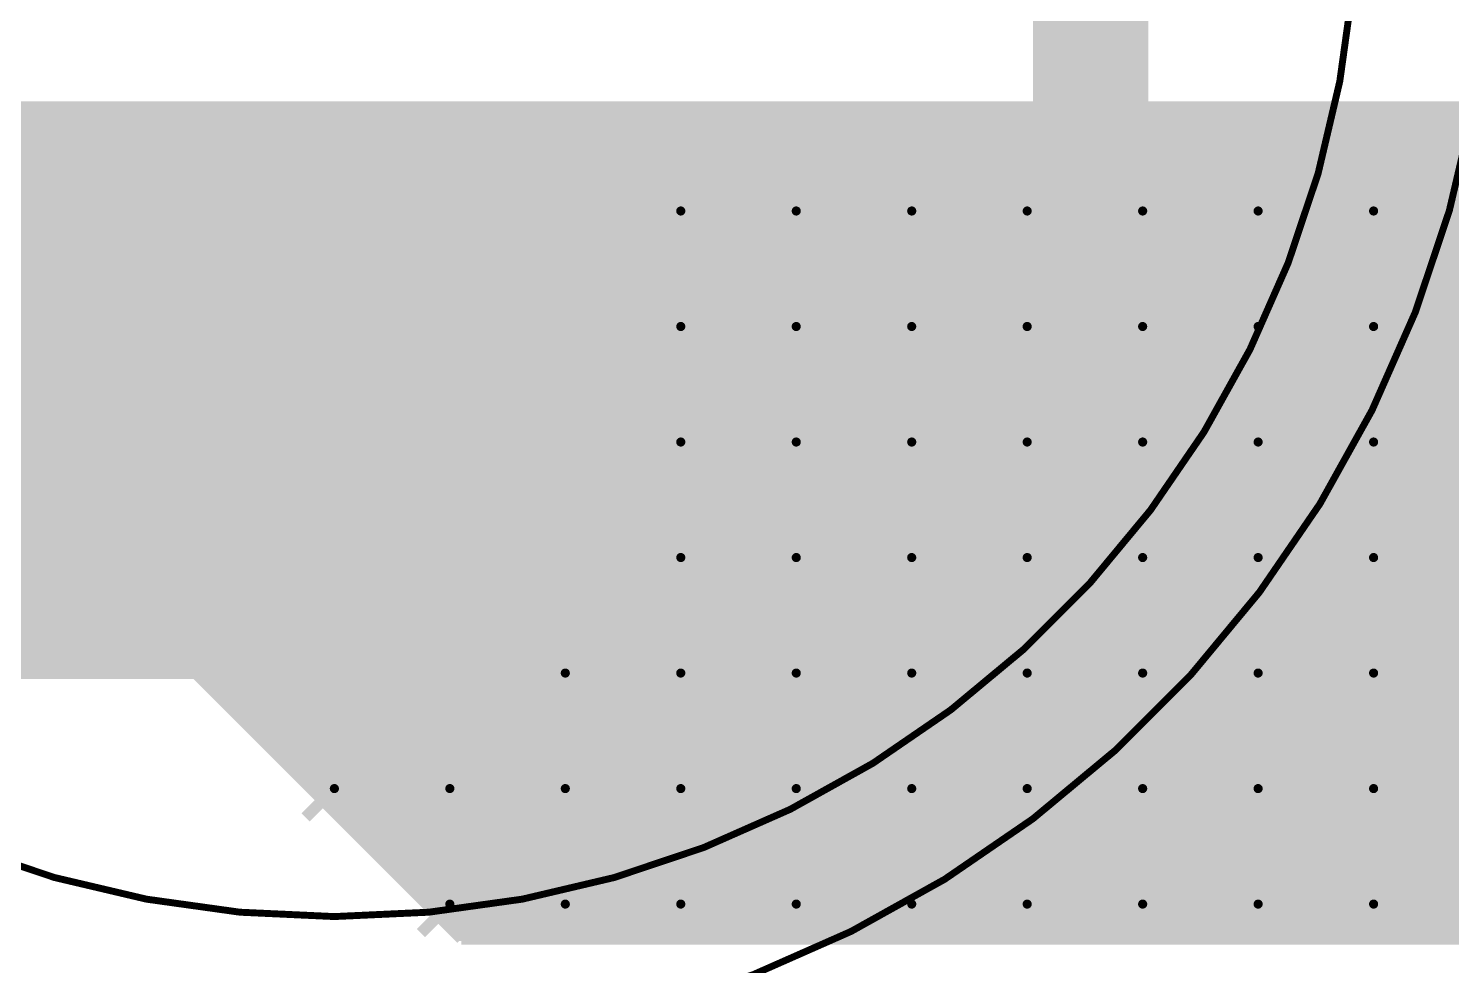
# Model space of a CAD drawing. Extents: x -20 to 155, y -91 to 215.
# Drawn here: x 59.31 to 90.61, y 21.51 to 42.11 of the extents above; entities that cross this region are included whole.
import ezdxf

# ---------------------------------------------------------------- set-up
doc = ezdxf.new("R2010")
doc.units = 0
doc.header["$MEASUREMENT"] = 0
doc.layers.get('0').update_dxf_attribs({"linetype": 'CONTINUOUS'})
for name, color, linetype in [('25-334-0_BOT', 7, 'CONTINUOUS'), ('25-334-0_DRD', 7, 'CONTINUOUS'), ('25-334-0_DRL', 2, 'CONTINUOUS'), ('25-334-0_IN1', 4, 'CONTINUOUS'), ('25-334-0_IN2', 3, 'CONTINUOUS'), ('25-334-0_SMB', 5, 'CONTINUOUS'), ('25-334-0_SMT', 10, 'CONTINUOUS'), ('25-334-0_SST', 12, 'CONTINUOUS'), ('25-334-0_TOP', 11, 'CONTINUOUS'), ('THRUHOLE_TAP', 15, 'CONTINUOUS')]:
    doc.layers.add(name, color=color, linetype=linetype)

# ---------------------------------------------------------------- blocks, each defined once
blk = doc.blocks.new('ROUND_8')
at = {"const_width": 6.49986}
blk.add_lwpolyline([(-3.24993, 0, 1), (3.24993, 0, 1)], format="xyb", close=True, dxfattribs=at)
blk = doc.blocks.new('ROUND_64')
at = {"const_width": 0.35052}
blk.add_lwpolyline([(-0.17526, 0, 1), (0.17526, 0, 1)], format="xyb", close=True, dxfattribs=at)
blk = doc.blocks.new('ROUND_81')
at = {"const_width": 2.99974}
blk.add_lwpolyline([(-1.49987, 0, 1), (1.49987, 0, 1)], format="xyb", close=True, dxfattribs=at)
blk = doc.blocks.new('ROUND_84')
at = {"const_width": 0.10033}
blk.add_lwpolyline([(-0.050164, 0, 1), (0.050164, 0, 1)], format="xyb", close=True, dxfattribs=at)
blk = doc.blocks.new('ROUND_75')
at = {"const_width": 0.10033}
blk.add_lwpolyline([(-0.050164, 0, 1), (0.050164, 0, 1)], format="xyb", close=True, dxfattribs=at)

msp = doc.modelspace()

# ---------------------------------------------------------------- linework, layer by layer
at = {"layer": '25-334-0_BOT', "const_width": 0.254}
for points in [[(132.842, 40.386), (65.659, 40.386), (65.659, 25.273)], [(65.8876, 40.386), (65.8876, 25.0444)], [(66.1162, 40.386), (66.1162, 24.8158)], [(66.3448, 40.386), (66.3448, 24.5872)], [(66.5734, 40.386), (66.5734, 24.3586)], [(66.802, 40.386), (66.802, 24.13)], [(67.0306, 40.386), (67.0306, 23.9014)], [(67.2592, 40.386), (67.2592, 23.6728)], [(67.4878, 40.386), (67.4878, 23.4442)], [(67.7164, 40.386), (67.7164, 23.2156)], [(67.945, 40.386), (67.945, 22.987)], [(68.1736, 40.386), (68.1736, 22.7584)], [(68.4022, 40.386), (68.4022, 22.5298)], [(68.6308, 40.386), (68.6308, 22.3012)], [(68.8594, 40.386), (68.8594, 22.098)], [(69.088, 40.386), (69.088, 22.098)], [(69.3166, 40.386), (69.3166, 22.098)], [(69.5452, 40.386), (69.5452, 22.098)], [(69.7738, 40.386), (69.7738, 22.098)], [(70.0024, 40.386), (70.0024, 22.098)], [(70.231, 40.386), (70.231, 22.098)], [(70.4596, 40.386), (70.4596, 22.098)], [(70.6882, 40.386), (70.6882, 22.098)], [(70.9168, 40.386), (70.9168, 22.098)], [(71.1454, 40.386), (71.1454, 22.098)], [(71.374, 40.386), (71.374, 22.098)], [(71.6026, 40.386), (71.6026, 22.098)], [(71.8312, 40.386), (71.8312, 22.098)], [(72.0598, 40.386), (72.0598, 22.098)], [(72.2884, 40.386), (72.2884, 22.098)], [(72.517, 40.386), (72.517, 22.098)], [(72.7456, 40.386), (72.7456, 22.098)], [(72.9742, 40.386), (72.9742, 22.098)], [(73.2028, 40.386), (73.2028, 22.098)], [(73.4314, 40.386), (73.4314, 22.098)], [(73.66, 40.386), (73.66, 22.098)], [(73.8886, 40.386), (73.8886, 22.098)], [(74.1172, 40.386), (74.1172, 22.098)], [(74.3458, 40.386), (74.3458, 22.098)], [(74.5744, 40.386), (74.5744, 22.098)], [(74.803, 40.386), (74.803, 22.098)], [(75.0316, 40.386), (75.0316, 22.098)], [(75.2602, 40.386), (75.2602, 22.098)], [(75.4888, 40.386), (75.4888, 22.098)], [(75.7174, 40.386), (75.7174, 22.098)], [(75.946, 40.386), (75.946, 22.098)], [(76.1746, 40.386), (76.1746, 22.098)], [(76.4032, 40.386), (76.4032, 22.098)], [(76.6318, 40.386), (76.6318, 22.098)], [(76.8604, 40.386), (76.8604, 22.098)], [(77.089, 40.386), (77.089, 22.098)], [(77.3176, 40.386), (77.3176, 22.098)], [(77.5462, 40.386), (77.5462, 22.098)], [(77.7748, 40.386), (77.7748, 22.098)], [(78.0034, 40.386), (78.0034, 22.098)], [(78.232, 40.386), (78.232, 22.098)], [(78.4606, 40.386), (78.4606, 22.098)], [(78.6892, 40.386), (78.6892, 22.098)], [(78.9178, 40.386), (78.9178, 22.098)], [(79.1464, 40.386), (79.1464, 22.098)], [(79.375, 40.386), (79.375, 22.098)], [(79.6036, 40.386), (79.6036, 22.098)], [(79.8322, 40.386), (79.8322, 22.098)], [(80.0608, 40.386), (80.0608, 22.098)], [(80.2894, 40.386), (80.2894, 22.098)], [(80.518, 40.386), (80.518, 22.098)], [(80.7466, 40.386), (80.7466, 22.098)], [(80.9752, 40.386), (80.9752, 22.098)], [(81.2038, 40.386), (81.2038, 22.098)], [(81.4324, 40.386), (81.4324, 22.098)], [(81.661, 40.386), (81.661, 22.098)], [(81.8896, 40.386), (81.8896, 22.098)], [(82.1182, 40.386), (82.1182, 22.098)], [(82.3468, 40.386), (82.3468, 22.098)], [(82.5754, 40.386), (82.5754, 22.098)], [(82.804, 40.386), (82.804, 22.098)], [(83.0326, 40.386), (83.0326, 22.098)], [(83.2612, 40.386), (83.2612, 22.098)], [(83.4898, 40.386), (83.4898, 22.098)], [(83.7184, 40.386), (83.7184, 22.098)], [(83.947, 40.386), (83.947, 22.098)], [(84.1756, 40.386), (84.1756, 22.098)], [(84.4042, 40.386), (84.4042, 22.098)], [(84.6328, 40.386), (84.6328, 22.098)], [(84.8614, 40.386), (84.8614, 22.098)], [(85.09, 40.386), (85.09, 22.098)], [(85.3186, 40.386), (85.3186, 22.098)], [(85.5472, 40.386), (85.5472, 22.098)], [(85.7758, 40.386), (85.7758, 22.098)], [(86.0044, 40.386), (86.0044, 22.098)], [(86.233, 40.386), (86.233, 22.098)], [(86.4616, 40.386), (86.4616, 22.098)], [(86.6902, 40.386), (86.6902, 22.098)], [(86.9188, 40.386), (86.9188, 22.098)], [(87.1474, 40.386), (87.1474, 22.098)], [(87.376, 40.386), (87.376, 22.098)], [(87.6046, 40.386), (87.6046, 22.098)], [(87.8332, 40.386), (87.8332, 22.098)], [(88.0618, 40.386), (88.0618, 22.098)], [(88.2904, 40.386), (88.2904, 22.098)], [(88.519, 40.386), (88.519, 22.098)], [(88.7476, 40.386), (88.7476, 22.098)], [(88.9762, 40.386), (88.9762, 22.098)], [(89.2048, 40.386), (89.2048, 22.098)], [(89.4334, 40.386), (89.4334, 22.098)], [(89.662, 40.386), (89.662, 22.098)], [(89.8906, 40.386), (89.8906, 22.098)], [(90.1192, 40.386), (90.1192, 22.098)], [(90.3478, 40.386), (90.3478, 22.098)], [(90.5764, 40.386), (90.5764, 22.098)], [(133.30682, 40.2336), (65.659, 40.2336)], [(133.63448, 40.005), (65.659, 40.005)], [(133.84022, 39.7764), (65.659, 39.7764)], [(133.97738, 39.5478), (65.659, 39.5478)], [(134.06628, 39.3192), (65.659, 39.3192)], [(134.112, 39.0906), (65.659, 39.0906)], [(134.112, 38.862), (65.659, 38.862)], [(134.112, 38.6334), (65.659, 38.6334)], [(134.112, 38.4048), (65.659, 38.4048)], [(134.112, 38.1762), (65.659, 38.1762)], [(134.112, 37.9476), (65.659, 37.9476)], [(134.112, 37.719), (65.659, 37.719)], [(134.112, 37.4904), (65.659, 37.4904)], [(134.112, 37.2618), (65.659, 37.2618)], [(134.112, 37.0332), (65.659, 37.0332)], [(134.112, 36.8046), (65.659, 36.8046)], [(134.112, 36.576), (65.659, 36.576)], [(134.112, 36.3474), (65.659, 36.3474)], [(134.112, 36.1188), (65.659, 36.1188)], [(134.112, 35.8902), (65.659, 35.8902)], [(134.112, 35.6616), (65.659, 35.6616)], [(134.112, 35.433), (65.659, 35.433)], [(134.112, 35.2044), (65.659, 35.2044)], [(134.112, 34.9758), (65.659, 34.9758)], [(134.112, 34.7472), (65.659, 34.7472)], [(134.112, 34.5186), (65.659, 34.5186)], [(134.112, 34.29), (65.659, 34.29)], [(134.112, 34.0614), (65.659, 34.0614)], [(134.112, 33.8328), (65.659, 33.8328)], [(134.112, 33.6042), (65.659, 33.6042)], [(134.112, 33.3756), (65.659, 33.3756)], [(134.112, 33.147), (65.659, 33.147)], [(134.112, 32.9184), (65.659, 32.9184)], [(134.112, 32.6898), (65.659, 32.6898)], [(134.112, 32.4612), (65.659, 32.4612)], [(134.112, 32.2326), (65.659, 32.2326)], [(134.112, 32.004), (65.659, 32.004)], [(134.112, 31.7754), (65.659, 31.7754)], [(134.112, 31.5468), (65.659, 31.5468)], [(134.112, 31.3182), (65.659, 31.3182)], [(134.112, 31.0896), (65.659, 31.0896)], [(134.112, 30.861), (65.659, 30.861)], [(134.112, 30.6324), (65.659, 30.6324)], [(134.112, 30.4038), (65.659, 30.4038)], [(134.112, 30.1752), (65.659, 30.1752)], [(134.112, 29.9466), (65.659, 29.9466)], [(134.112, 29.718), (65.659, 29.718)], [(134.12216, 29.4894), (65.659, 29.4894)], [(134.12724, 29.2608), (65.659, 29.2608)], [(134.12724, 29.0322), (65.659, 29.0322)], [(134.11962, 28.8036), (65.659, 28.8036)], [(134.10692, 28.575), (65.659, 28.575)], [(134.0866, 28.3464), (65.659, 28.3464)], [(134.0612, 28.1178), (65.659, 28.1178)], [(134.02818, 27.8892), (65.659, 27.8892)], [(133.99008, 27.6606), (65.659, 27.6606)], [(133.94436, 27.432), (65.659, 27.432)], [(133.89356, 27.2034), (65.659, 27.2034)], [(133.83514, 26.9748), (65.659, 26.9748)], [(133.77164, 26.7462), (65.659, 26.7462)], [(133.69798, 26.5176), (65.659, 26.5176)], [(133.61924, 26.289), (65.659, 26.289)], [(133.53288, 26.0604), (65.659, 26.0604)], [(133.4389, 25.8318), (65.659, 25.8318)], [(133.3373, 25.6032), (65.659, 25.6032)], [(133.22554, 25.3746), (65.659, 25.3746)], [(65.659, 25.273), (68.834, 22.098)], [(133.10616, 25.146), (65.786, 25.146)], [(132.97916, 24.9174), (66.0146, 24.9174)], [(132.842, 24.6888), (66.2432, 24.6888)], [(132.69468, 24.4602), (66.4718, 24.4602)], [(132.53466, 24.2316), (66.7004, 24.2316)], [(132.36448, 24.003), (66.929, 24.003)], [(132.18414, 23.7744), (67.1576, 23.7744)], [(131.98856, 23.5458), (67.3862, 23.5458)], [(131.77774, 23.3172), (67.6148, 23.3172)], [(131.55168, 23.0886), (67.8434, 23.0886)], [(131.3053, 22.86), (68.072, 22.86)], [(131.04114, 22.6314), (68.3006, 22.6314)], [(130.75158, 22.4028), (68.5292, 22.4028)], [(130.43408, 22.1742), (68.7578, 22.1742)], [(91.186, 22.098), (68.834, 22.098)]]:
    msp.add_lwpolyline(points, dxfattribs=at)
at = {"layer": '25-334-0_DRD', "const_width": 0.254}
for points in [[(74.295, 38.735), (73.025, 37.465)], [(74.295, 37.465), (73.025, 38.735)], [(76.835, 38.735), (75.565, 37.465)], [(76.835, 37.465), (75.565, 38.735)], [(79.375, 38.735), (78.105, 37.465)], [(79.375, 37.465), (78.105, 38.735)], [(81.915, 38.735), (80.645, 37.465)], [(81.915, 37.465), (80.645, 38.735)], [(84.455, 38.735), (83.185, 37.465)], [(84.455, 37.465), (83.185, 38.735)], [(86.995, 38.735), (85.725, 37.465)], [(86.995, 37.465), (85.725, 38.735)], [(89.535, 38.735), (88.265, 37.465)], [(89.535, 37.465), (88.265, 38.735)], [(74.295, 36.195), (73.025, 34.925)], [(74.295, 34.925), (73.025, 36.195)], [(76.835, 36.195), (75.565, 34.925)], [(76.835, 34.925), (75.565, 36.195)], [(79.375, 36.195), (78.105, 34.925)], [(79.375, 34.925), (78.105, 36.195)], [(81.915, 36.195), (80.645, 34.925)], [(81.915, 34.925), (80.645, 36.195)], [(84.455, 36.195), (83.185, 34.925)], [(84.455, 34.925), (83.185, 36.195)], [(86.995, 36.195), (85.725, 34.925)], [(86.995, 34.925), (85.725, 36.195)], [(89.535, 36.195), (88.265, 34.925)], [(89.535, 34.925), (88.265, 36.195)], [(64.77, 35.2552), (64.77, 33.9852)], [(66.04, 35.2552), (64.77, 35.2552)], [(66.04, 32.7152), (66.04, 35.2552)], [(64.77, 33.9852), (67.31, 33.9852)], [(67.31, 33.9852), (67.31, 32.7152)], [(74.295, 33.655), (73.025, 32.385)], [(74.295, 32.385), (73.025, 33.655)], [(76.835, 33.655), (75.565, 32.385)], [(76.835, 32.385), (75.565, 33.655)], [(79.375, 33.655), (78.105, 32.385)], [(79.375, 32.385), (78.105, 33.655)], [(81.915, 33.655), (80.645, 32.385)], [(81.915, 32.385), (80.645, 33.655)], [(84.455, 33.655), (83.185, 32.385)], [(84.455, 32.385), (83.185, 33.655)], [(86.995, 33.655), (85.725, 32.385)], [(86.995, 32.385), (85.725, 33.655)], [(89.535, 33.655), (88.265, 32.385)], [(89.535, 32.385), (88.265, 33.655)], [(67.31, 32.7152), (66.04, 32.7152)], [(74.295, 31.115), (73.025, 29.845)], [(74.295, 29.845), (73.025, 31.115)], [(76.835, 31.115), (75.565, 29.845)], [(76.835, 29.845), (75.565, 31.115)], [(79.375, 31.115), (78.105, 29.845)], [(79.375, 29.845), (78.105, 31.115)], [(81.915, 31.115), (80.645, 29.845)], [(81.915, 29.845), (80.645, 31.115)], [(84.455, 31.115), (83.185, 29.845)], [(84.455, 29.845), (83.185, 31.115)], [(86.995, 31.115), (85.725, 29.845)], [(86.995, 29.845), (85.725, 31.115)], [(89.535, 31.115), (88.265, 29.845)], [(89.535, 29.845), (88.265, 31.115)], [(71.755, 28.575), (70.485, 27.305)], [(71.755, 27.305), (70.485, 28.575)], [(74.295, 28.575), (73.025, 27.305)], [(74.295, 27.305), (73.025, 28.575)], [(76.835, 28.575), (75.565, 27.305)], [(76.835, 27.305), (75.565, 28.575)], [(79.375, 28.575), (78.105, 27.305)], [(79.375, 27.305), (78.105, 28.575)], [(81.915, 28.575), (80.645, 27.305)], [(81.915, 27.305), (80.645, 28.575)], [(84.455, 28.575), (83.185, 27.305)], [(84.455, 27.305), (83.185, 28.575)], [(86.995, 28.575), (85.725, 27.305)], [(86.995, 27.305), (85.725, 28.575)], [(89.535, 28.575), (88.265, 27.305)], [(89.535, 27.305), (88.265, 28.575)], [(66.675, 26.035), (65.405, 24.765)], [(66.675, 24.765), (65.405, 26.035)], [(69.215, 26.035), (67.945, 24.765)], [(69.215, 24.765), (67.945, 26.035)], [(71.755, 26.035), (70.485, 24.765)], [(71.755, 24.765), (70.485, 26.035)], [(74.295, 26.035), (73.025, 24.765)], [(74.295, 24.765), (73.025, 26.035)], [(76.835, 26.035), (75.565, 24.765)], [(76.835, 24.765), (75.565, 26.035)], [(79.375, 26.035), (78.105, 24.765)], [(79.375, 24.765), (78.105, 26.035)], [(81.915, 26.035), (80.645, 24.765)], [(81.915, 24.765), (80.645, 26.035)], [(84.455, 26.035), (83.185, 24.765)], [(84.455, 24.765), (83.185, 26.035)], [(86.995, 26.035), (85.725, 24.765)], [(86.995, 24.765), (85.725, 26.035)], [(89.535, 26.035), (88.265, 24.765)], [(89.535, 24.765), (88.265, 26.035)], [(69.215, 23.495), (67.945, 22.225)], [(69.215, 22.225), (67.945, 23.495)], [(71.755, 23.495), (70.485, 22.225)], [(71.755, 22.225), (70.485, 23.495)], [(74.295, 23.495), (73.025, 22.225)], [(74.295, 22.225), (73.025, 23.495)], [(76.835, 23.495), (75.565, 22.225)], [(76.835, 22.225), (75.565, 23.495)], [(79.375, 23.495), (78.105, 22.225)], [(79.375, 22.225), (78.105, 23.495)], [(81.915, 23.495), (80.645, 22.225)], [(81.915, 22.225), (80.645, 23.495)], [(84.455, 23.495), (83.185, 22.225)], [(84.455, 22.225), (83.185, 23.495)], [(86.995, 23.495), (85.725, 22.225)], [(86.995, 22.225), (85.725, 23.495)], [(89.535, 23.495), (88.265, 22.225)], [(89.535, 22.225), (88.265, 23.495)]]:
    msp.add_lwpolyline(points, dxfattribs=at)
at = {"layer": '25-334-0_DRL', "const_width": 1.99898}
msp.add_lwpolyline([(64.008, 20.828), (64.008, 15.113), (56.642, 7.747), (56.642, 0.381)], dxfattribs=at)
at = {"layer": '25-334-0_IN1'}
for points, const_width in [([(66.04, 33.9852), (82.55, 33.9852), (82.677, 34.1122), (82.677, 68.29298), (96.29902, 81.915)], 2.54), ([(132.207, 40.386), (41.275, 40.386), (31.242, 30.353), (31.242, 19.939), (27.559, 16.256), (23.241, 16.256)], 0.254), ([(132.64388, 40.3352), (41.2242, 40.3352)], 0.254), ([(59.3471, 40.386), (59.3471, 27.94)], 0.254), ([(59.5757, 40.386), (59.5757, 27.94)], 0.254), ([(59.8043, 40.386), (59.8043, 27.94)], 0.254), ([(60.0329, 40.386), (60.0329, 27.94)], 0.254), ([(60.2615, 40.386), (60.2615, 27.94)], 0.254), ([(60.4901, 40.386), (60.4901, 27.94)], 0.254), ([(60.7187, 40.386), (60.7187, 27.94)], 0.254), ([(60.9473, 40.386), (60.9473, 27.94)], 0.254), ([(61.1759, 40.386), (61.1759, 27.94)], 0.254), ([(61.4045, 40.386), (61.4045, 27.94)], 0.254), ([(61.6331, 40.386), (61.6331, 27.94)], 0.254), ([(61.8617, 40.386), (61.8617, 27.94)], 0.254), ([(62.0903, 40.386), (62.0903, 27.94)], 0.254), ([(62.3189, 40.386), (62.3189, 27.94)], 0.254), ([(62.5475, 40.386), (62.5475, 27.94)], 0.254), ([(62.7761, 40.386), (62.7761, 27.94)], 0.254), ([(63.0047, 40.386), (63.0047, 27.9273)], 0.254), ([(63.2333, 40.386), (63.2333, 27.6987)], 0.254), ([(63.4619, 40.386), (63.4619, 27.4701)], 0.254), ([(63.6905, 40.386), (63.6905, 27.2415)], 0.254), ([(63.9191, 40.386), (63.9191, 27.0129)], 0.254), ([(64.1477, 40.386), (64.1477, 26.7843)], 0.254), ([(64.3763, 40.386), (64.3763, 26.5557)], 0.254), ([(64.6049, 40.386), (64.6049, 26.3271)], 0.254), ([(64.8335, 40.386), (64.8335, 26.0985)], 0.254), ([(65.0621, 40.386), (65.0621, 25.8699)], 0.254), ([(65.2907, 40.386), (65.2907, 25.6413)], 0.254), ([(65.5193, 40.386), (65.5193, 25.4127)], 0.254), ([(65.7479, 40.386), (65.7479, 25.1841)], 0.254), ([(65.9765, 40.386), (65.9765, 24.9555)], 0.254), ([(66.2051, 40.386), (66.2051, 24.7269)], 0.254), ([(66.4337, 40.386), (66.4337, 24.4983)], 0.254), ([(66.6623, 40.386), (66.6623, 24.2697)], 0.254), ([(66.8909, 40.386), (66.8909, 24.0411)], 0.254), ([(67.1195, 40.386), (67.1195, 23.8125)], 0.254), ([(67.3481, 40.386), (67.3481, 23.5839)], 0.254), ([(67.5767, 40.386), (67.5767, 23.3553)], 0.254), ([(67.8053, 40.386), (67.8053, 23.1267)], 0.254), ([(68.0339, 40.386), (68.0339, 22.8981)], 0.254), ([(68.2625, 40.386), (68.2625, 22.6695)], 0.254), ([(68.4911, 40.386), (68.4911, 22.4409)], 0.254), ([(68.7197, 40.386), (68.7197, 22.2123)], 0.254), ([(68.9483, 40.386), (68.9483, 22.098)], 0.254), ([(69.1769, 40.386), (69.1769, 22.098)], 0.254), ([(69.4055, 40.386), (69.4055, 22.098)], 0.254), ([(69.6341, 40.386), (69.6341, 22.098)], 0.254), ([(69.8627, 40.386), (69.8627, 22.098)], 0.254), ([(70.0913, 40.386), (70.0913, 22.098)], 0.254), ([(70.3199, 40.386), (70.3199, 22.098)], 0.254), ([(70.5485, 40.386), (70.5485, 22.098)], 0.254), ([(70.7771, 40.386), (70.7771, 22.098)], 0.254), ([(71.0057, 40.386), (71.0057, 22.098)], 0.254), ([(71.2343, 40.386), (71.2343, 22.098)], 0.254), ([(71.4629, 40.386), (71.4629, 22.098)], 0.254), ([(71.6915, 40.386), (71.6915, 22.098)], 0.254), ([(71.9201, 40.386), (71.9201, 22.098)], 0.254), ([(72.1487, 40.386), (72.1487, 22.098)], 0.254), ([(72.3773, 40.386), (72.3773, 22.098)], 0.254), ([(72.6059, 40.386), (72.6059, 22.098)], 0.254), ([(72.8345, 40.386), (72.8345, 22.098)], 0.254), ([(73.0631, 40.386), (73.0631, 22.098)], 0.254), ([(73.2917, 40.386), (73.2917, 22.098)], 0.254), ([(73.5203, 40.386), (73.5203, 22.098)], 0.254), ([(73.7489, 40.386), (73.7489, 22.098)], 0.254), ([(73.9775, 40.386), (73.9775, 22.098)], 0.254), ([(74.2061, 40.386), (74.2061, 22.098)], 0.254), ([(74.4347, 40.386), (74.4347, 22.098)], 0.254), ([(74.6633, 40.386), (74.6633, 22.098)], 0.254), ([(74.8919, 40.386), (74.8919, 22.098)], 0.254), ([(75.1205, 40.386), (75.1205, 22.098)], 0.254), ([(75.3491, 40.386), (75.3491, 22.098)], 0.254), ([(75.5777, 40.386), (75.5777, 22.098)], 0.254), ([(75.8063, 40.386), (75.8063, 22.098)], 0.254), ([(76.0349, 40.386), (76.0349, 22.098)], 0.254), ([(76.2635, 40.386), (76.2635, 22.098)], 0.254), ([(76.4921, 40.386), (76.4921, 22.098)], 0.254), ([(76.7207, 40.386), (76.7207, 22.098)], 0.254), ([(76.9493, 40.386), (76.9493, 22.098)], 0.254), ([(77.1779, 40.386), (77.1779, 22.098)], 0.254), ([(77.4065, 40.386), (77.4065, 22.098)], 0.254), ([(77.6351, 40.386), (77.6351, 22.098)], 0.254), ([(77.8637, 40.386), (77.8637, 22.098)], 0.254), ([(78.0923, 40.386), (78.0923, 22.098)], 0.254), ([(78.3209, 40.386), (78.3209, 22.098)], 0.254), ([(78.5495, 40.386), (78.5495, 22.098)], 0.254), ([(78.7781, 40.386), (78.7781, 22.098)], 0.254), ([(79.0067, 40.386), (79.0067, 22.098)], 0.254), ([(79.2353, 40.386), (79.2353, 22.098)], 0.254), ([(79.4639, 40.386), (79.4639, 22.098)], 0.254), ([(79.6925, 40.386), (79.6925, 22.098)], 0.254), ([(79.9211, 40.386), (79.9211, 22.098)], 0.254), ([(80.1497, 40.386), (80.1497, 22.098)], 0.254), ([(80.3783, 40.386), (80.3783, 22.098)], 0.254), ([(80.6069, 40.386), (80.6069, 22.098)], 0.254), ([(80.8355, 40.386), (80.8355, 22.098)], 0.254), ([(81.0641, 40.386), (81.0641, 22.098)], 0.254), ([(81.2927, 40.386), (81.2927, 22.098)], 0.254), ([(81.5213, 40.386), (81.5213, 22.098)], 0.254), ([(81.7499, 40.386), (81.7499, 22.098)], 0.254), ([(81.9785, 40.386), (81.9785, 22.098)], 0.254), ([(82.2071, 40.386), (82.2071, 22.098)], 0.254), ([(82.4357, 40.386), (82.4357, 22.098)], 0.254), ([(82.6643, 40.386), (82.6643, 22.098)], 0.254), ([(82.8929, 40.386), (82.8929, 22.098)], 0.254), ([(83.1215, 40.386), (83.1215, 22.098)], 0.254), ([(83.3501, 40.386), (83.3501, 22.098)], 0.254), ([(83.5787, 40.386), (83.5787, 22.098)], 0.254), ([(83.8073, 40.386), (83.8073, 22.098)], 0.254), ([(84.0359, 40.386), (84.0359, 22.098)], 0.254), ([(84.2645, 40.386), (84.2645, 22.098)], 0.254), ([(84.4931, 40.386), (84.4931, 22.098)], 0.254), ([(84.7217, 40.386), (84.7217, 22.098)], 0.254), ([(84.9503, 40.386), (84.9503, 22.098)], 0.254), ([(85.1789, 40.386), (85.1789, 22.098)], 0.254), ([(85.4075, 40.386), (85.4075, 22.098)], 0.254), ([(85.6361, 40.386), (85.6361, 22.098)], 0.254), ([(85.8647, 40.386), (85.8647, 22.098)], 0.254), ([(86.0933, 40.386), (86.0933, 22.098)], 0.254), ([(86.3219, 40.386), (86.3219, 22.098)], 0.254), ([(86.5505, 40.386), (86.5505, 22.098)], 0.254), ([(86.7791, 40.386), (86.7791, 22.098)], 0.254), ([(87.0077, 40.386), (87.0077, 22.098)], 0.254), ([(87.2363, 40.386), (87.2363, 22.098)], 0.254), ([(87.4649, 40.386), (87.4649, 22.098)], 0.254), ([(87.6935, 40.386), (87.6935, 22.098)], 0.254), ([(87.9221, 40.386), (87.9221, 22.098)], 0.254), ([(88.1507, 40.386), (88.1507, 22.098)], 0.254), ([(88.3793, 40.386), (88.3793, 22.098)], 0.254), ([(88.6079, 40.386), (88.6079, 22.098)], 0.254), ([(88.8365, 40.386), (88.8365, 22.098)], 0.254), ([(89.0651, 40.386), (89.0651, 22.098)], 0.254), ([(89.2937, 40.386), (89.2937, 22.098)], 0.254), ([(89.5223, 40.386), (89.5223, 22.098)], 0.254), ([(89.7509, 40.386), (89.7509, 22.098)], 0.254), ([(89.9795, 40.386), (89.9795, 22.098)], 0.254), ([(90.2081, 40.386), (90.2081, 22.098)], 0.254), ([(90.4367, 40.386), (90.4367, 22.098)], 0.254), ([(90.6653, 40.386), (90.6653, 22.098)], 0.254), ([(133.20014, 40.1066), (40.9956, 40.1066)], 0.254), ([(133.71068, 39.6494), (40.5384, 39.6494)], 0.254), ([(133.5024, 39.878), (40.767, 39.878)], 0.254), ([(133.86308, 39.4208), (40.3098, 39.4208)], 0.254), ([(133.97484, 39.1922), (40.0812, 39.1922)], 0.254), ([(134.09422, 38.735), (39.624, 38.735)], 0.254), ([(134.0485, 38.9636), (39.8526, 38.9636)], 0.254), ([(134.112, 38.5064), (39.3954, 38.5064)], 0.254), ([(134.112, 38.2778), (39.1668, 38.2778)], 0.254), ([(134.112, 37.8206), (38.7096, 37.8206)], 0.254), ([(134.112, 38.0492), (38.9382, 38.0492)], 0.254), ([(134.112, 37.592), (38.481, 37.592)], 0.254), ([(134.112, 37.1348), (38.0238, 37.1348)], 0.254), ([(134.112, 37.3634), (38.2524, 37.3634)], 0.254), ([(134.112, 36.9062), (37.7952, 36.9062)], 0.254), ([(134.112, 36.6776), (37.5666, 36.6776)], 0.254), ([(134.112, 36.2204), (37.1094, 36.2204)], 0.254), ([(134.112, 36.449), (37.338, 36.449)], 0.254), ([(134.112, 35.9918), (36.8808, 35.9918)], 0.254), ([(134.112, 35.7632), (36.6522, 35.7632)], 0.254), ([(134.112, 35.306), (36.195, 35.306)], 0.254), ([(134.112, 35.5346), (36.4236, 35.5346)], 0.254), ([(134.112, 35.0774), (35.9664, 35.0774)], 0.254), ([(134.112, 34.6202), (35.5092, 34.6202)], 0.254), ([(134.112, 34.8488), (35.7378, 34.8488)], 0.254), ([(134.112, 34.3916), (35.2806, 34.3916)], 0.254), ([(134.112, 34.163), (35.052, 34.163)], 0.254), ([(134.112, 33.7058), (34.5948, 33.7058)], 0.254), ([(134.112, 33.9344), (34.8234, 33.9344)], 0.254), ([(134.112, 33.4772), (34.3662, 33.4772)], 0.254), ([(134.112, 33.2486), (34.1376, 33.2486)], 0.254), ([(134.112, 32.7914), (33.6804, 32.7914)], 0.254), ([(134.112, 33.02), (33.909, 33.02)], 0.254), ([(134.112, 32.5628), (33.4518, 32.5628)], 0.254), ([(134.112, 32.3342), (33.2232, 32.3342)], 0.254), ([(134.112, 31.877), (32.766, 31.877)], 0.254), ([(134.112, 32.1056), (32.9946, 32.1056)], 0.254), ([(134.112, 31.6484), (32.5374, 31.6484)], 0.254), ([(134.112, 31.1912), (32.0802, 31.1912)], 0.254), ([(134.112, 31.4198), (32.3088, 31.4198)], 0.254), ([(134.112, 30.9626), (31.8516, 30.9626)], 0.254), ([(134.112, 30.734), (31.623, 30.734)], 0.254), ([(134.112, 30.2768), (31.242, 30.2768)], 0.254), ([(134.112, 30.5054), (31.3944, 30.5054)], 0.254), ([(134.112, 30.0482), (31.242, 30.0482)], 0.254), ([(134.112, 29.8196), (31.242, 29.8196)], 0.254), ([(134.112, 29.591), (31.242, 29.591)], 0.254), ([(134.112, 29.3624), (31.242, 29.3624)], 0.254), ([(134.112, 29.1338), (31.242, 29.1338)], 0.254), ([(134.112, 28.9052), (31.242, 28.9052)], 0.254), ([(134.112, 28.6766), (31.242, 28.6766)], 0.254), ([(134.112, 28.448), (31.242, 28.448)], 0.254), ([(134.112, 28.2194), (31.242, 28.2194)], 0.254), ([(134.112, 27.9908), (31.242, 27.9908)], 0.254), ([(62.992, 27.94), (47.117, 27.94)], 0.254), ([(62.992, 27.94), (68.834, 22.098)], 0.254), ([(134.112, 27.7622), (63.1698, 27.7622)], 0.254), ([(134.112, 27.5336), (63.3984, 27.5336)], 0.254), ([(134.10946, 27.305), (63.627, 27.305)], 0.254), ([(134.09676, 27.0764), (63.8556, 27.0764)], 0.254), ([(134.07644, 26.8478), (64.0842, 26.8478)], 0.254), ([(134.0485, 26.6192), (64.3128, 26.6192)], 0.254), ([(134.01294, 26.3906), (64.5414, 26.3906)], 0.254), ([(133.96976, 26.162), (64.77, 26.162)], 0.254), ([(133.91896, 25.9334), (64.9986, 25.9334)], 0.254), ([(133.86054, 25.7048), (65.2272, 25.7048)], 0.254), ([(133.79196, 25.4762), (65.4558, 25.4762)], 0.254), ([(133.71322, 25.2476), (65.6844, 25.2476)], 0.254), ([(133.62686, 25.019), (65.913, 25.019)], 0.254), ([(133.53288, 24.7904), (66.1416, 24.7904)], 0.254), ([(133.4262, 24.5618), (66.3702, 24.5618)], 0.254), ([(133.30936, 24.3332), (66.5988, 24.3332)], 0.254), ([(133.18236, 24.1046), (66.8274, 24.1046)], 0.254), ([(133.0452, 23.876), (67.056, 23.876)], 0.254), ([(132.8928, 23.6474), (67.2846, 23.6474)], 0.254), ([(132.7277, 23.4188), (67.5132, 23.4188)], 0.254), ([(132.54736, 23.1902), (67.7418, 23.1902)], 0.254), ([(132.34924, 22.9616), (67.9704, 22.9616)], 0.254), ([(132.13334, 22.733), (68.199, 22.733)], 0.254), ([(131.89458, 22.5044), (68.4276, 22.5044)], 0.254), ([(131.63296, 22.2758), (68.6562, 22.2758)], 0.254), ([(91.059, 22.098), (68.834, 22.098)], 0.254)]:
    msp.add_lwpolyline(points, dxfattribs=dict(at, const_width=const_width))
at = {"layer": '25-334-0_SMT', "const_width": 1.99898}
for points in [[(74.041, 38.735), (74.041, 23.749)], [(77.47, 38.735), (77.47, 23.749)], [(81.026, 38.608), (81.026, 23.622)], [(84.582, 38.608), (84.582, 23.622)], [(88.265, 38.735), (88.265, 23.749)]]:
    msp.add_lwpolyline(points, dxfattribs=at)
at = {"layer": '25-334-0_SST', "const_width": 0.1524}
for points in [[(40.54094, 45.085, 0.4142136), (66.04, 19.58594)], [(43.54068, 45.085, 0.4142136), (66.04, 22.58568)], [(66.04, 19.58594, 0.4142136), (91.53906, 45.085)], [(66.04, 22.58568, 0.4142136), (88.53932, 45.085)]]:
    msp.add_lwpolyline(points, format="xyb", dxfattribs=at)
at = {"layer": '25-334-0_TOP', "const_width": 0.254}
for points in [[(132.334, 40.386), (41.402, 40.386), (31.242, 30.226), (31.242, 19.939), (27.559, 16.256), (23.241, 16.256)], [(132.5118, 40.3606), (41.3766, 40.3606)], [(59.3471, 40.386), (59.3471, 27.94)], [(59.5757, 40.386), (59.5757, 27.94)], [(59.8043, 40.386), (59.8043, 27.94)], [(60.0329, 40.386), (60.0329, 27.94)], [(60.2615, 40.386), (60.2615, 27.94)], [(60.4901, 40.386), (60.4901, 27.94)], [(60.7187, 40.386), (60.7187, 27.94)], [(60.9473, 40.386), (60.9473, 27.94)], [(61.1759, 40.386), (61.1759, 27.94)], [(61.4045, 40.386), (61.4045, 27.94)], [(61.6331, 40.386), (61.6331, 27.94)], [(61.8617, 40.386), (61.8617, 27.94)], [(62.0903, 40.386), (62.0903, 27.94)], [(62.3189, 40.386), (62.3189, 27.94)], [(62.5475, 40.386), (62.5475, 27.94)], [(62.7761, 40.386), (62.7761, 27.94)], [(63.0047, 40.386), (63.0047, 27.9273)], [(63.2333, 40.386), (63.2333, 27.6987)], [(63.4619, 40.386), (63.4619, 27.4701)], [(63.6905, 40.386), (63.6905, 27.2415)], [(63.9191, 40.386), (63.9191, 27.0129)], [(64.1477, 40.386), (64.1477, 26.7843)], [(64.3763, 40.386), (64.3763, 26.5557)], [(64.6049, 40.386), (64.6049, 26.3271)], [(64.8335, 40.386), (64.8335, 26.0985)], [(65.0621, 40.386), (65.0621, 25.8699)], [(65.2907, 40.386), (65.2907, 25.6413)], [(65.5193, 40.386), (65.5193, 25.4127)], [(65.7479, 40.386), (65.7479, 25.1841)], [(65.9765, 40.386), (65.9765, 24.9555)], [(66.2051, 40.386), (66.2051, 24.7269)], [(66.4337, 40.386), (66.4337, 24.4983)], [(66.6623, 40.386), (66.6623, 24.2697)], [(66.8909, 40.386), (66.8909, 24.0411)], [(67.1195, 40.386), (67.1195, 23.8125)], [(67.3481, 40.386), (67.3481, 23.5839)], [(67.5767, 40.386), (67.5767, 23.3553)], [(67.8053, 40.386), (67.8053, 23.1267)], [(68.0339, 40.386), (68.0339, 22.8981)], [(68.2625, 40.386), (68.2625, 22.6695)], [(68.4911, 40.386), (68.4911, 22.4409)], [(68.7197, 40.386), (68.7197, 22.2123)], [(68.9483, 40.386), (68.9483, 22.098)], [(69.1769, 40.386), (69.1769, 22.098)], [(69.4055, 40.386), (69.4055, 22.098)], [(69.6341, 40.386), (69.6341, 22.098)], [(69.8627, 40.386), (69.8627, 22.098)], [(70.0913, 40.386), (70.0913, 22.098)], [(70.3199, 40.386), (70.3199, 22.098)], [(70.5485, 40.386), (70.5485, 22.098)], [(70.7771, 40.386), (70.7771, 22.098)], [(71.0057, 40.386), (71.0057, 22.098)], [(71.2343, 40.386), (71.2343, 22.098)], [(71.4629, 40.386), (71.4629, 22.098)], [(71.6915, 40.386), (71.6915, 22.098)], [(71.9201, 40.386), (71.9201, 22.098)], [(72.1487, 40.386), (72.1487, 22.098)], [(72.3773, 40.386), (72.3773, 22.098)], [(72.6059, 40.386), (72.6059, 22.098)], [(72.8345, 40.386), (72.8345, 22.098)], [(73.0631, 40.386), (73.0631, 22.098)], [(73.2917, 40.386), (73.2917, 22.098)], [(73.5203, 40.386), (73.5203, 22.098)], [(73.7489, 40.386), (73.7489, 22.098)], [(73.9775, 40.386), (73.9775, 22.098)], [(74.2061, 40.386), (74.2061, 22.098)], [(74.4347, 40.386), (74.4347, 22.098)], [(74.6633, 40.386), (74.6633, 22.098)], [(74.8919, 40.386), (74.8919, 22.098)], [(75.1205, 40.386), (75.1205, 22.098)], [(75.3491, 40.386), (75.3491, 22.098)], [(75.5777, 40.386), (75.5777, 22.098)], [(75.8063, 40.386), (75.8063, 22.098)], [(76.0349, 40.386), (76.0349, 22.098)], [(76.2635, 40.386), (76.2635, 22.098)], [(76.4921, 40.386), (76.4921, 22.098)], [(76.7207, 40.386), (76.7207, 22.098)], [(76.9493, 40.386), (76.9493, 22.098)], [(77.1779, 40.386), (77.1779, 22.098)], [(77.4065, 40.386), (77.4065, 22.098)], [(77.6351, 40.386), (77.6351, 22.098)], [(77.8637, 40.386), (77.8637, 22.098)], [(78.0923, 40.386), (78.0923, 22.098)], [(78.3209, 40.386), (78.3209, 22.098)], [(78.5495, 40.386), (78.5495, 22.098)], [(78.7781, 40.386), (78.7781, 22.098)], [(79.0067, 40.386), (79.0067, 22.098)], [(79.2353, 40.386), (79.2353, 22.098)], [(79.4639, 40.386), (79.4639, 22.098)], [(79.6925, 40.386), (79.6925, 22.098)], [(79.9211, 40.386), (79.9211, 22.098)], [(80.1497, 40.386), (80.1497, 22.098)], [(80.3783, 40.386), (80.3783, 22.098)], [(80.6069, 40.386), (80.6069, 22.098)], [(80.8355, 40.386), (80.8355, 22.098)], [(81.0641, 40.386), (81.0641, 22.098)], [(81.2927, 40.386), (81.2927, 22.098)], [(81.5213, 40.386), (81.5213, 22.098)], [(81.7499, 40.386), (81.7499, 22.098)], [(81.9785, 40.386), (81.9785, 22.098)], [(82.2071, 40.386), (82.2071, 22.098)], [(82.4357, 40.386), (82.4357, 22.098)], [(82.6643, 40.386), (82.6643, 22.098)], [(82.8929, 40.386), (82.8929, 22.098)], [(83.1215, 40.386), (83.1215, 22.098)], [(83.3501, 40.386), (83.3501, 22.098)], [(83.5787, 40.386), (83.5787, 22.098)], [(83.8073, 40.386), (83.8073, 22.098)], [(84.0359, 40.386), (84.0359, 22.098)], [(84.2645, 40.386), (84.2645, 22.098)], [(84.4931, 40.386), (84.4931, 22.098)], [(84.7217, 40.386), (84.7217, 22.098)], [(84.9503, 40.386), (84.9503, 22.098)], [(85.1789, 40.386), (85.1789, 22.098)], [(85.4075, 40.386), (85.4075, 22.098)], [(85.6361, 40.386), (85.6361, 22.098)], [(85.8647, 40.386), (85.8647, 22.098)], [(86.0933, 40.386), (86.0933, 22.098)], [(86.3219, 40.386), (86.3219, 22.098)], [(86.5505, 40.386), (86.5505, 22.098)], [(86.7791, 40.386), (86.7791, 22.098)], [(87.0077, 40.386), (87.0077, 22.098)], [(87.2363, 40.386), (87.2363, 22.098)], [(87.4649, 40.386), (87.4649, 22.098)], [(87.6935, 40.386), (87.6935, 22.098)], [(87.9221, 40.386), (87.9221, 22.098)], [(88.1507, 40.386), (88.1507, 22.098)], [(88.3793, 40.386), (88.3793, 22.098)], [(88.6079, 40.386), (88.6079, 22.098)], [(88.8365, 40.386), (88.8365, 22.098)], [(89.0651, 40.386), (89.0651, 22.098)], [(89.2937, 40.386), (89.2937, 22.098)], [(89.5223, 40.386), (89.5223, 22.098)], [(89.7509, 40.386), (89.7509, 22.098)], [(89.9795, 40.386), (89.9795, 22.098)], [(90.2081, 40.386), (90.2081, 22.098)], [(90.4367, 40.386), (90.4367, 22.098)], [(90.6653, 40.386), (90.6653, 22.098)], [(133.12902, 40.132), (41.148, 40.132)], [(133.67004, 39.6748), (40.6908, 39.6748)], [(133.44906, 39.9034), (40.9194, 39.9034)], [(133.8326, 39.4462), (40.4622, 39.4462)], [(133.95198, 39.2176), (40.2336, 39.2176)], [(134.09168, 38.7604), (39.7764, 38.7604)], [(134.0358, 38.989), (40.005, 38.989)], [(134.112, 38.5318), (39.5478, 38.5318)], [(134.112, 38.0746), (39.0906, 38.0746)], [(134.112, 38.3032), (39.3192, 38.3032)], [(134.112, 37.846), (38.862, 37.846)], [(134.112, 37.6174), (38.6334, 37.6174)], [(134.112, 37.1602), (38.1762, 37.1602)], [(134.112, 37.3888), (38.4048, 37.3888)], [(134.112, 36.9316), (37.9476, 36.9316)], [(134.112, 36.703), (37.719, 36.703)], [(134.112, 36.2458), (37.2618, 36.2458)], [(134.112, 36.4744), (37.4904, 36.4744)], [(134.112, 36.0172), (37.0332, 36.0172)], [(134.112, 35.56), (36.576, 35.56)], [(134.112, 35.7886), (36.8046, 35.7886)], [(134.112, 35.3314), (36.3474, 35.3314)], [(134.112, 35.1028), (36.1188, 35.1028)], [(134.112, 34.6456), (35.6616, 34.6456)], [(134.112, 34.8742), (35.8902, 34.8742)], [(134.112, 34.417), (35.433, 34.417)], [(134.112, 34.1884), (35.2044, 34.1884)], [(134.112, 33.7312), (34.7472, 33.7312)], [(134.112, 33.9598), (34.9758, 33.9598)], [(134.112, 33.5026), (34.5186, 33.5026)], [(134.112, 33.274), (34.29, 33.274)], [(134.112, 32.8168), (33.8328, 32.8168)], [(134.112, 33.0454), (34.0614, 33.0454)], [(134.112, 32.5882), (33.6042, 32.5882)], [(134.112, 32.131), (33.147, 32.131)], [(134.112, 32.3596), (33.3756, 32.3596)], [(134.112, 31.9024), (32.9184, 31.9024)], [(134.112, 31.6738), (32.6898, 31.6738)], [(134.112, 31.2166), (32.2326, 31.2166)], [(134.112, 31.4452), (32.4612, 31.4452)], [(134.112, 30.988), (32.004, 30.988)], [(134.112, 30.7594), (31.7754, 30.7594)], [(134.112, 30.3022), (31.3182, 30.3022)], [(134.112, 30.5308), (31.5468, 30.5308)], [(134.112, 30.0736), (31.242, 30.0736)], [(134.112, 29.845), (31.242, 29.845)], [(134.11708, 29.6164), (31.242, 29.6164)], [(134.12724, 29.3878), (31.242, 29.3878)], [(134.12978, 29.1592), (31.242, 29.1592)], [(134.1247, 28.9306), (31.242, 28.9306)], [(134.11708, 28.702), (31.242, 28.702)], [(134.10184, 28.4734), (31.242, 28.4734)], [(134.07898, 28.2448), (31.242, 28.2448)], [(134.05104, 28.0162), (31.242, 28.0162)], [(62.992, 27.94), (46.99, 27.94)], [(62.992, 27.94), (68.834, 22.098)], [(134.01548, 27.7876), (63.1444, 27.7876)], [(133.97484, 27.559), (63.373, 27.559)], [(133.92658, 27.3304), (63.6016, 27.3304)], [(133.87324, 27.1018), (63.8302, 27.1018)], [(133.81228, 26.8732), (64.0588, 26.8732)], [(133.7437, 26.6446), (64.2874, 26.6446)], [(133.67004, 26.416), (64.516, 26.416)], [(133.58876, 26.1874), (64.7446, 26.1874)], [(133.49732, 25.9588), (64.9732, 25.9588)], [(133.4008, 25.7302), (65.2018, 25.7302)], [(133.29412, 25.5016), (65.4304, 25.5016)], [(133.18236, 25.273), (65.659, 25.273)], [(133.0579, 25.0444), (65.8876, 25.0444)], [(132.92582, 24.8158), (66.1162, 24.8158)], [(132.78612, 24.5872), (66.3448, 24.5872)], [(132.63372, 24.3586), (66.5734, 24.3586)], [(132.47116, 24.13), (66.802, 24.13)], [(132.2959, 23.9014), (67.0306, 23.9014)], [(132.10794, 23.6728), (67.2592, 23.6728)], [(131.90728, 23.4442), (67.4878, 23.4442)], [(131.68884, 23.2156), (67.7164, 23.2156)], [(131.45516, 22.987), (67.945, 22.987)], [(131.2037, 22.7584), (68.1736, 22.7584)], [(130.92684, 22.5298), (68.4022, 22.5298)], [(130.62712, 22.3012), (68.6308, 22.3012)], [(91.186, 22.098), (68.834, 22.098)]]:
    msp.add_lwpolyline(points, dxfattribs=at)

# ---------------------------------------------------------------- block references
at = {"layer": '25-334-0_BOT'}
for name, p in [('ROUND_8', (66.04, 33.9852)), ('ROUND_64', (73.66, 38.1)), ('ROUND_64', (76.2, 38.1)), ('ROUND_64', (78.74, 38.1)), ('ROUND_64', (81.28, 38.1)), ('ROUND_64', (83.82, 38.1)), ('ROUND_64', (86.36, 38.1)), ('ROUND_64', (88.9, 38.1)), ('ROUND_64', (73.66, 35.56)), ('ROUND_64', (76.2, 35.56)), ('ROUND_64', (78.74, 35.56)), ('ROUND_64', (81.28, 35.56)), ('ROUND_64', (83.82, 35.56)), ('ROUND_64', (86.36, 35.56)), ('ROUND_64', (88.9, 35.56)), ('ROUND_64', (73.66, 33.02)), ('ROUND_64', (76.2, 33.02)), ('ROUND_64', (78.74, 33.02)), ('ROUND_64', (81.28, 33.02)), ('ROUND_64', (83.82, 33.02)), ('ROUND_64', (86.36, 33.02)), ('ROUND_64', (88.9, 33.02)), ('ROUND_64', (73.66, 30.48)), ('ROUND_64', (76.2, 30.48)), ('ROUND_64', (78.74, 30.48)), ('ROUND_64', (81.28, 30.48)), ('ROUND_64', (83.82, 30.48)), ('ROUND_64', (86.36, 30.48)), ('ROUND_64', (88.9, 30.48)), ('ROUND_64', (71.12, 27.94)), ('ROUND_64', (73.66, 27.94)), ('ROUND_64', (76.2, 27.94)), ('ROUND_64', (78.74, 27.94)), ('ROUND_64', (81.28, 27.94)), ('ROUND_64', (83.82, 27.94)), ('ROUND_64', (86.36, 27.94)), ('ROUND_64', (88.9, 27.94)), ('ROUND_64', (66.04, 25.4)), ('ROUND_64', (68.58, 25.4)), ('ROUND_64', (71.12, 25.4)), ('ROUND_64', (73.66, 25.4)), ('ROUND_64', (76.2, 25.4)), ('ROUND_64', (78.74, 25.4)), ('ROUND_64', (81.28, 25.4)), ('ROUND_64', (83.82, 25.4)), ('ROUND_64', (86.36, 25.4)), ('ROUND_64', (88.9, 25.4)), ('ROUND_64', (68.58, 22.86)), ('ROUND_64', (71.12, 22.86)), ('ROUND_64', (73.66, 22.86)), ('ROUND_64', (76.2, 22.86)), ('ROUND_64', (78.74, 22.86)), ('ROUND_64', (81.28, 22.86)), ('ROUND_64', (83.82, 22.86)), ('ROUND_64', (86.36, 22.86)), ('ROUND_64', (88.9, 22.86))]:
    msp.add_blockref(name, p, dxfattribs=at)
at = {"layer": '25-334-0_DRL'}
for name, p in [('ROUND_84', (73.66, 38.1)), ('ROUND_84', (76.2, 38.1)), ('ROUND_84', (78.74, 38.1)), ('ROUND_84', (81.28, 38.1)), ('ROUND_84', (83.82, 38.1)), ('ROUND_84', (86.36, 38.1)), ('ROUND_84', (88.9, 38.1)), ('ROUND_81', (66.04, 33.9852)), ('ROUND_84', (73.66, 35.56)), ('ROUND_84', (76.2, 35.56)), ('ROUND_84', (78.74, 35.56)), ('ROUND_84', (81.28, 35.56)), ('ROUND_84', (83.82, 35.56)), ('ROUND_84', (86.36, 35.56)), ('ROUND_84', (88.9, 35.56)), ('ROUND_84', (73.66, 33.02)), ('ROUND_84', (76.2, 33.02)), ('ROUND_84', (78.74, 33.02)), ('ROUND_84', (81.28, 33.02)), ('ROUND_84', (83.82, 33.02)), ('ROUND_84', (86.36, 33.02)), ('ROUND_84', (88.9, 33.02)), ('ROUND_84', (73.66, 30.48)), ('ROUND_84', (76.2, 30.48)), ('ROUND_84', (78.74, 30.48)), ('ROUND_84', (81.28, 30.48)), ('ROUND_84', (83.82, 30.48)), ('ROUND_84', (86.36, 30.48)), ('ROUND_84', (88.9, 30.48)), ('ROUND_84', (71.12, 27.94)), ('ROUND_84', (73.66, 27.94)), ('ROUND_84', (76.2, 27.94)), ('ROUND_84', (78.74, 27.94)), ('ROUND_84', (81.28, 27.94)), ('ROUND_84', (83.82, 27.94)), ('ROUND_84', (86.36, 27.94)), ('ROUND_84', (88.9, 27.94)), ('ROUND_84', (66.04, 25.4)), ('ROUND_84', (68.58, 25.4)), ('ROUND_84', (71.12, 25.4)), ('ROUND_84', (73.66, 25.4)), ('ROUND_84', (76.2, 25.4)), ('ROUND_84', (78.74, 25.4)), ('ROUND_84', (81.28, 25.4)), ('ROUND_84', (83.82, 25.4)), ('ROUND_84', (86.36, 25.4)), ('ROUND_84', (88.9, 25.4)), ('ROUND_84', (68.58, 22.86)), ('ROUND_84', (71.12, 22.86)), ('ROUND_84', (73.66, 22.86)), ('ROUND_84', (76.2, 22.86)), ('ROUND_84', (78.74, 22.86)), ('ROUND_84', (81.28, 22.86)), ('ROUND_84', (83.82, 22.86)), ('ROUND_84', (86.36, 22.86)), ('ROUND_84', (88.9, 22.86))]:
    msp.add_blockref(name, p, dxfattribs=at)
at = {"layer": '25-334-0_IN1'}
for name, p in [('ROUND_8', (66.04, 33.9852)), ('ROUND_64', (73.66, 38.1)), ('ROUND_64', (76.2, 38.1)), ('ROUND_64', (78.74, 38.1)), ('ROUND_64', (81.28, 38.1)), ('ROUND_64', (83.82, 38.1)), ('ROUND_64', (86.36, 38.1)), ('ROUND_64', (88.9, 38.1)), ('ROUND_64', (73.66, 35.56)), ('ROUND_64', (76.2, 35.56)), ('ROUND_64', (78.74, 35.56)), ('ROUND_64', (81.28, 35.56)), ('ROUND_64', (83.82, 35.56)), ('ROUND_64', (86.36, 35.56)), ('ROUND_64', (88.9, 35.56)), ('ROUND_64', (73.66, 33.02)), ('ROUND_64', (76.2, 33.02)), ('ROUND_64', (78.74, 33.02)), ('ROUND_64', (81.28, 33.02)), ('ROUND_64', (83.82, 33.02)), ('ROUND_64', (86.36, 33.02)), ('ROUND_64', (88.9, 33.02)), ('ROUND_64', (73.66, 30.48)), ('ROUND_64', (76.2, 30.48)), ('ROUND_64', (78.74, 30.48)), ('ROUND_64', (81.28, 30.48)), ('ROUND_64', (83.82, 30.48)), ('ROUND_64', (86.36, 30.48)), ('ROUND_64', (88.9, 30.48)), ('ROUND_64', (71.12, 27.94)), ('ROUND_64', (73.66, 27.94)), ('ROUND_64', (76.2, 27.94)), ('ROUND_64', (78.74, 27.94)), ('ROUND_64', (81.28, 27.94)), ('ROUND_64', (83.82, 27.94)), ('ROUND_64', (86.36, 27.94)), ('ROUND_64', (88.9, 27.94)), ('ROUND_64', (66.04, 25.4)), ('ROUND_64', (68.58, 25.4)), ('ROUND_64', (71.12, 25.4)), ('ROUND_64', (73.66, 25.4)), ('ROUND_64', (76.2, 25.4)), ('ROUND_64', (78.74, 25.4)), ('ROUND_64', (81.28, 25.4)), ('ROUND_64', (83.82, 25.4)), ('ROUND_64', (86.36, 25.4)), ('ROUND_64', (88.9, 25.4)), ('ROUND_64', (68.58, 22.86)), ('ROUND_64', (71.12, 22.86)), ('ROUND_64', (73.66, 22.86)), ('ROUND_64', (76.2, 22.86)), ('ROUND_64', (78.74, 22.86)), ('ROUND_64', (81.28, 22.86)), ('ROUND_64', (83.82, 22.86)), ('ROUND_64', (86.36, 22.86)), ('ROUND_64', (88.9, 22.86))]:
    msp.add_blockref(name, p, dxfattribs=at)
at = {"layer": '25-334-0_IN2'}
for name, p in [('ROUND_8', (66.04, 33.9852)), ('ROUND_64', (73.66, 38.1)), ('ROUND_64', (76.2, 38.1)), ('ROUND_64', (78.74, 38.1)), ('ROUND_64', (81.28, 38.1)), ('ROUND_64', (83.82, 38.1)), ('ROUND_64', (86.36, 38.1)), ('ROUND_64', (88.9, 38.1)), ('ROUND_64', (73.66, 35.56)), ('ROUND_64', (76.2, 35.56)), ('ROUND_64', (78.74, 35.56)), ('ROUND_64', (81.28, 35.56)), ('ROUND_64', (83.82, 35.56)), ('ROUND_64', (86.36, 35.56)), ('ROUND_64', (88.9, 35.56)), ('ROUND_64', (73.66, 33.02)), ('ROUND_64', (76.2, 33.02)), ('ROUND_64', (78.74, 33.02)), ('ROUND_64', (81.28, 33.02)), ('ROUND_64', (83.82, 33.02)), ('ROUND_64', (86.36, 33.02)), ('ROUND_64', (88.9, 33.02)), ('ROUND_64', (73.66, 30.48)), ('ROUND_64', (76.2, 30.48)), ('ROUND_64', (78.74, 30.48)), ('ROUND_64', (81.28, 30.48)), ('ROUND_64', (83.82, 30.48)), ('ROUND_64', (86.36, 30.48)), ('ROUND_64', (88.9, 30.48)), ('ROUND_64', (71.12, 27.94)), ('ROUND_64', (73.66, 27.94)), ('ROUND_64', (76.2, 27.94)), ('ROUND_64', (78.74, 27.94)), ('ROUND_64', (81.28, 27.94)), ('ROUND_64', (83.82, 27.94)), ('ROUND_64', (86.36, 27.94)), ('ROUND_64', (88.9, 27.94)), ('ROUND_64', (66.04, 25.4)), ('ROUND_64', (68.58, 25.4)), ('ROUND_64', (71.12, 25.4)), ('ROUND_64', (73.66, 25.4)), ('ROUND_64', (76.2, 25.4)), ('ROUND_64', (78.74, 25.4)), ('ROUND_64', (81.28, 25.4)), ('ROUND_64', (83.82, 25.4)), ('ROUND_64', (86.36, 25.4)), ('ROUND_64', (88.9, 25.4)), ('ROUND_64', (68.58, 22.86)), ('ROUND_64', (71.12, 22.86)), ('ROUND_64', (73.66, 22.86)), ('ROUND_64', (76.2, 22.86)), ('ROUND_64', (78.74, 22.86)), ('ROUND_64', (81.28, 22.86)), ('ROUND_64', (83.82, 22.86)), ('ROUND_64', (86.36, 22.86)), ('ROUND_64', (88.9, 22.86))]:
    msp.add_blockref(name, p, dxfattribs=at)
at = {"layer": '25-334-0_SMB'}
msp.add_blockref('ROUND_8', (66.04, 33.9852), dxfattribs=at)
at = {"layer": '25-334-0_SMT'}
msp.add_blockref('ROUND_8', (66.04, 33.9852), dxfattribs=at)
at = {"layer": '25-334-0_TOP'}
for name, p in [('ROUND_8', (66.04, 33.9852)), ('ROUND_64', (73.66, 38.1)), ('ROUND_64', (76.2, 38.1)), ('ROUND_64', (78.74, 38.1)), ('ROUND_64', (81.28, 38.1)), ('ROUND_64', (83.82, 38.1)), ('ROUND_64', (86.36, 38.1)), ('ROUND_64', (88.9, 38.1)), ('ROUND_64', (73.66, 35.56)), ('ROUND_64', (76.2, 35.56)), ('ROUND_64', (78.74, 35.56)), ('ROUND_64', (81.28, 35.56)), ('ROUND_64', (83.82, 35.56)), ('ROUND_64', (86.36, 35.56)), ('ROUND_64', (88.9, 35.56)), ('ROUND_64', (73.66, 33.02)), ('ROUND_64', (76.2, 33.02)), ('ROUND_64', (78.74, 33.02)), ('ROUND_64', (81.28, 33.02)), ('ROUND_64', (83.82, 33.02)), ('ROUND_64', (86.36, 33.02)), ('ROUND_64', (88.9, 33.02)), ('ROUND_64', (73.66, 30.48)), ('ROUND_64', (76.2, 30.48)), ('ROUND_64', (78.74, 30.48)), ('ROUND_64', (81.28, 30.48)), ('ROUND_64', (83.82, 30.48)), ('ROUND_64', (86.36, 30.48)), ('ROUND_64', (88.9, 30.48)), ('ROUND_64', (71.12, 27.94)), ('ROUND_64', (73.66, 27.94)), ('ROUND_64', (76.2, 27.94)), ('ROUND_64', (78.74, 27.94)), ('ROUND_64', (81.28, 27.94)), ('ROUND_64', (83.82, 27.94)), ('ROUND_64', (86.36, 27.94)), ('ROUND_64', (88.9, 27.94)), ('ROUND_64', (66.04, 25.4)), ('ROUND_64', (68.58, 25.4)), ('ROUND_64', (71.12, 25.4)), ('ROUND_64', (73.66, 25.4)), ('ROUND_64', (76.2, 25.4)), ('ROUND_64', (78.74, 25.4)), ('ROUND_64', (81.28, 25.4)), ('ROUND_64', (83.82, 25.4)), ('ROUND_64', (86.36, 25.4)), ('ROUND_64', (88.9, 25.4)), ('ROUND_64', (68.58, 22.86)), ('ROUND_64', (71.12, 22.86)), ('ROUND_64', (73.66, 22.86)), ('ROUND_64', (76.2, 22.86)), ('ROUND_64', (78.74, 22.86)), ('ROUND_64', (81.28, 22.86)), ('ROUND_64', (83.82, 22.86)), ('ROUND_64', (86.36, 22.86)), ('ROUND_64', (88.9, 22.86))]:
    msp.add_blockref(name, p, dxfattribs=at)
at = {"layer": 'THRUHOLE_TAP'}
for name, p in [('ROUND_75', (73.66, 38.1)), ('ROUND_75', (76.2, 38.1)), ('ROUND_75', (78.74, 38.1)), ('ROUND_75', (81.28, 38.1)), ('ROUND_75', (83.82, 38.1)), ('ROUND_75', (86.36, 38.1)), ('ROUND_75', (88.9, 38.1)), ('ROUND_81', (66.04, 33.9852)), ('ROUND_75', (73.66, 35.56)), ('ROUND_75', (76.2, 35.56)), ('ROUND_75', (78.74, 35.56)), ('ROUND_75', (81.28, 35.56)), ('ROUND_75', (83.82, 35.56)), ('ROUND_75', (86.36, 35.56)), ('ROUND_75', (88.9, 35.56)), ('ROUND_75', (73.66, 33.02)), ('ROUND_75', (76.2, 33.02)), ('ROUND_75', (78.74, 33.02)), ('ROUND_75', (81.28, 33.02)), ('ROUND_75', (83.82, 33.02)), ('ROUND_75', (86.36, 33.02)), ('ROUND_75', (88.9, 33.02)), ('ROUND_75', (73.66, 30.48)), ('ROUND_75', (76.2, 30.48)), ('ROUND_75', (78.74, 30.48)), ('ROUND_75', (81.28, 30.48)), ('ROUND_75', (83.82, 30.48)), ('ROUND_75', (86.36, 30.48)), ('ROUND_75', (88.9, 30.48)), ('ROUND_75', (71.12, 27.94)), ('ROUND_75', (73.66, 27.94)), ('ROUND_75', (76.2, 27.94)), ('ROUND_75', (78.74, 27.94)), ('ROUND_75', (81.28, 27.94)), ('ROUND_75', (83.82, 27.94)), ('ROUND_75', (86.36, 27.94)), ('ROUND_75', (88.9, 27.94)), ('ROUND_75', (66.04, 25.4)), ('ROUND_75', (68.58, 25.4)), ('ROUND_75', (71.12, 25.4)), ('ROUND_75', (73.66, 25.4)), ('ROUND_75', (76.2, 25.4)), ('ROUND_75', (78.74, 25.4)), ('ROUND_75', (81.28, 25.4)), ('ROUND_75', (83.82, 25.4)), ('ROUND_75', (86.36, 25.4)), ('ROUND_75', (88.9, 25.4)), ('ROUND_75', (68.58, 22.86)), ('ROUND_75', (71.12, 22.86)), ('ROUND_75', (73.66, 22.86)), ('ROUND_75', (76.2, 22.86)), ('ROUND_75', (78.74, 22.86)), ('ROUND_75', (81.28, 22.86)), ('ROUND_75', (83.82, 22.86)), ('ROUND_75', (86.36, 22.86)), ('ROUND_75', (88.9, 22.86))]:
    msp.add_blockref(name, p, dxfattribs=at)

doc.saveas('drawing.dxf')
